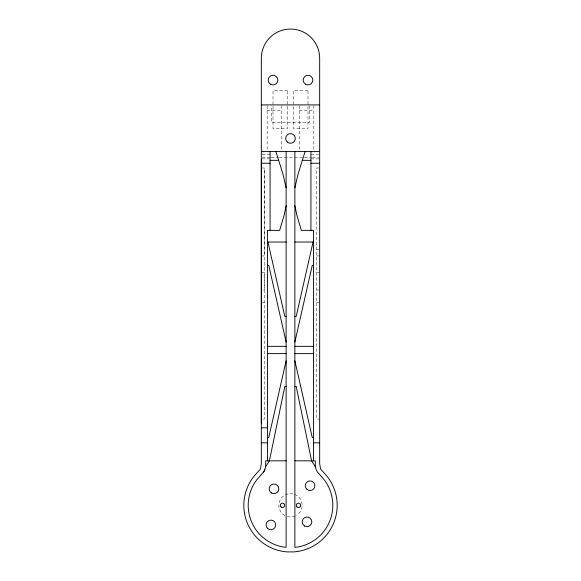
<?xml version="1.0" encoding="UTF-8"?>
<svg xmlns="http://www.w3.org/2000/svg" width="581" height="581" viewBox="0 0 581 581"><rect width="100%" height="100%" fill="white"/><g stroke="black" fill="none" stroke-linecap="round" stroke-linejoin="round"><path stroke-width="0.44" stroke-dasharray="2.9 2.18" d="M262.053 168.003L264.246 168.003L264.246 289.999L262.053 289.999M267.158 110.739L281.749 110.739M299.251 110.739L313.842 110.739M262.198 154.502L270.078 154.502M310.922 154.502L318.802 154.502M262.22 157.705L270.303 157.705M271.196 157.705L278.379 157.705M279.279 157.705L303.514 157.705M304.415 157.705L311.598 157.705M312.491 157.705L318.78 157.705M262.198 158.882L270.078 158.882M310.922 158.882L318.802 158.882M318.947 168.003L316.754 168.003L316.754 419.075L318.947 419.075M316.754 249.329L318.947 249.329M261.327 255.938L264.246 255.938L264.246 168.003M316.754 255.938L319.673 255.938M261.327 272.642L264.246 272.642L264.246 419.075L262.053 419.075M316.754 272.642L319.673 272.642M316.754 289.999L318.947 289.999M261.327 302.374L264.246 302.374M316.754 302.374L319.673 302.374M313.842 105.735L313.842 150.69M309.462 105.735L309.462 122.409L271.538 122.409L271.538 105.735M299.251 105.735L299.251 151.583M281.749 105.735L281.749 151.583M267.158 105.735L267.158 151.583M294.741 494.46A11.671 11.671 0 0 1 296.542 515.311M295.184 516.015A11.671 11.671 0 0 1 286.97 516.451M284.872 515.558A11.671 11.671 0 0 1 294.03 494.206M287.58 90.6L272.997 90.6L272.997 128.532L287.58 128.532L287.58 90.6M308.003 90.6L293.42 90.6L293.42 128.532L308.003 128.532L308.003 90.6"/><path stroke-width="0.87" d="M261.327 423.258L261.327 58.223A29.173 29.173 0 0 1 290.5 29.05A29.173 29.173 0 0 1 319.673 58.223L319.673 463.754L320.501 468.526A7.611 7.611 0 0 0 321.148 469.695L326.362 475.447A46.683 46.683 0 0 1 293.594 551.906L287.406 551.906A46.683 46.683 0 0 1 254.638 475.447L259.86 469.695A7.611 7.611 0 0 0 260.499 468.526L261.327 463.754L261.327 159.252M267.427 423.258L267.427 427.827L261.327 427.827M294.879 187.765L298.053 174.017L305.09 151.583M286.121 205.739L284.131 215.173L279.65 230.359L267.427 230.359L267.427 460.835M286.121 360.837L268.749 437.5L267.427 437.5M313.057 242.03L296.194 316.42L294.879 316.42M294.879 342.02L312.251 265.364L313.573 265.364M286.121 151.583L286.121 547.346L283.303 547.011A42.297 42.297 0 0 1 258 478.257L263.498 472.128A11.961 11.961 0 0 0 264.508 470.29L265.699 466.674L269.402 460.835L284.806 386.445L286.121 386.445M261.327 104.907L319.673 104.907M261.327 151.583L319.673 151.583M270.078 160.334L278.735 160.334M302.265 160.334L310.922 160.334M261.327 163.239L270.078 163.239M310.922 163.239L319.673 163.239M267.427 242.03L286.121 242.03M294.879 242.03L313.573 242.03M267.427 265.364L268.749 265.364L286.121 342.02M286.121 316.42L284.806 316.42L267.943 242.03M267.427 346.327L286.121 346.327M294.879 346.327L313.573 346.327M267.427 353.618L286.121 353.618M294.879 353.618L313.573 353.618M285.612 363.103L286.121 363.103M294.879 386.445L296.194 386.445L311.598 460.835L315.301 466.674L316.209 469.593A11.99 11.99 0 0 0 317.502 472.128L323 478.257A42.297 42.297 0 0 1 297.697 547.011L294.879 547.346L294.879 151.583M313.573 437.5L312.251 437.5L294.879 360.837M261.327 442.816L267.427 442.816M313.573 442.816L319.673 442.816M286.121 460.835L265.699 460.835L265.699 466.674M294.879 460.835L315.301 460.835L315.301 466.674M275.91 151.583L282.947 174.017L286.121 187.765M294.879 205.739L296.869 215.173L301.35 230.359L313.573 230.359L313.573 460.835M310.922 151.583L310.922 230.359M270.078 151.583L270.078 230.359M264.791 469.593A11.99 11.99 0 0 1 263.498 472.128M307.022 489.434A4.815 4.815 0 0 0 314.844 486.544A4.815 4.815 0 0 0 308.431 481.213A4.815 4.815 0 0 0 307.022 489.434M271.559 492.978A4.815 4.815 0 0 0 278.807 488.861A4.815 4.815 0 0 0 271.625 484.641A4.815 4.815 0 0 0 271.559 492.978M267.797 528.608A4.815 4.815 0 0 0 275.641 525.776A4.815 4.815 0 0 0 269.264 520.402A4.815 4.815 0 0 0 267.797 528.608M304.56 525.979A4.815 4.815 0 0 0 311.815 521.876A4.815 4.815 0 0 0 304.633 517.642A4.815 4.815 0 0 0 304.56 525.979M281.117 507.039A2.186 2.186 0 0 0 284.639 505.652A2.186 2.186 0 0 0 281.676 503.291A2.186 2.186 0 0 0 281.117 507.039M297.073 506.973A2.186 2.186 0 0 0 300.667 505.76A2.186 2.186 0 0 0 297.828 503.255A2.186 2.186 0 0 0 297.073 506.973M287.239 141.996A4.815 4.815 0 0 0 295.199 139.505A4.815 4.815 0 0 0 289.062 133.862A4.815 4.815 0 0 0 287.239 141.996M305.599 84.274A4.815 4.815 0 0 0 312.818 80.105A4.815 4.815 0 0 0 305.599 75.937A4.815 4.815 0 0 0 305.599 84.274M270.586 84.274A4.815 4.815 0 0 0 277.812 80.105A4.815 4.815 0 0 0 270.586 75.937A4.815 4.815 0 0 0 270.586 84.274"/></g></svg>
